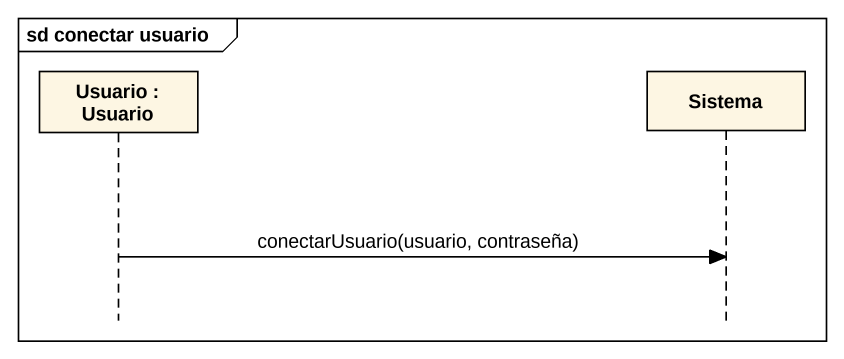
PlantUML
@startuml
mainframe sd conectar usuario
hide footbox
participant "Usuario : Usuario" as Usuario
participant Sistema

Usuario -> Sistema : conectarUsuario(usuario, contraseña)
@enduml
